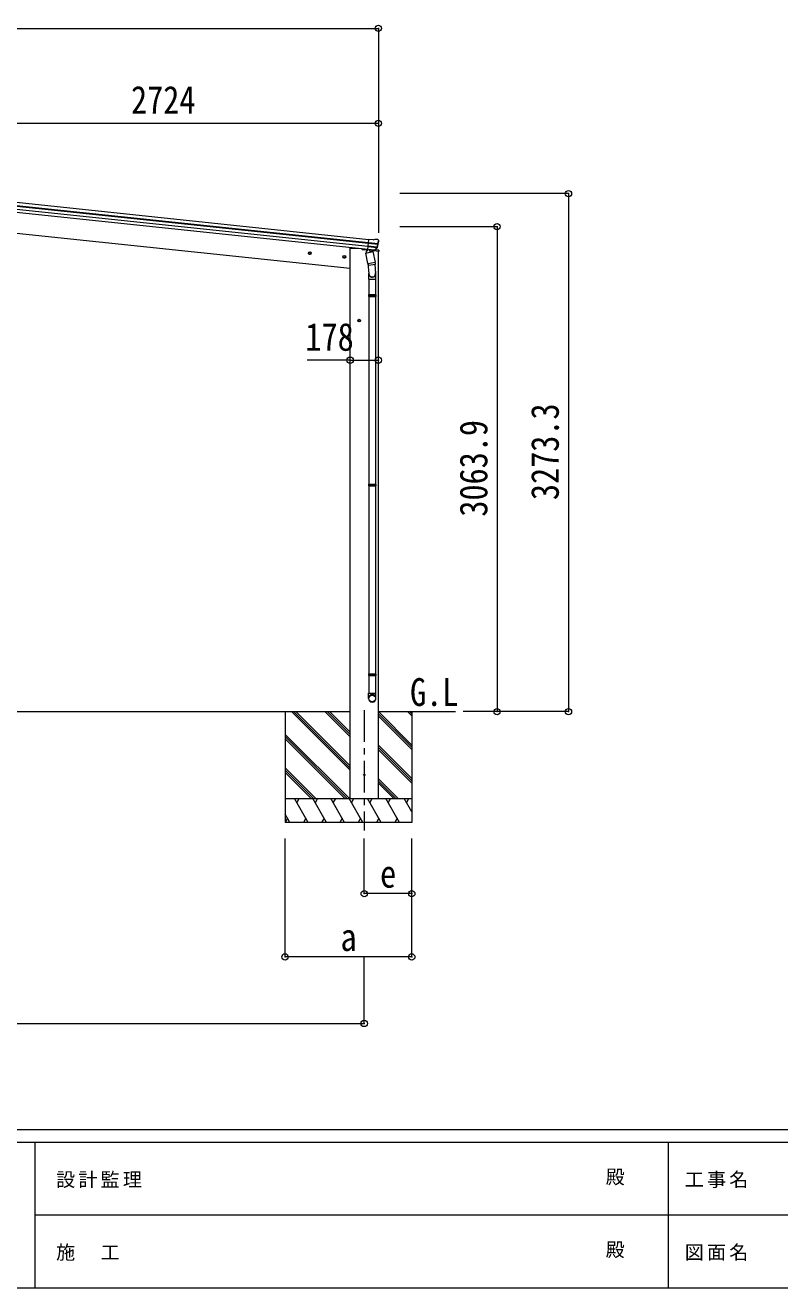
# Model space of a CAD drawing. Units: millimetres at full size, sheet at 1:40. Extents: x -11243 to 11243, y -7760 to 7760.
# Drawn here: x -4658 to 107, y -7760 to 218 of the extents above; entities that cross this region are included whole.
import ezdxf
from ezdxf.enums import TextEntityAlignment as Align

# ---------------------------------------------------------------- set-up
doc = ezdxf.new("R2010")
doc.units = ezdxf.units.MM
doc.header["$LTSCALE"] = 40
doc.header["$PDMODE"] = 32
doc.header["$PDSIZE"] = 40
doc.linetypes.add('CHAIN1', pattern=[8, 5, -1, 1, -1])
for name, color, linetype, lineweight in [('0-0_0', 7, 'Continuous', 9), ('0-1_本体', 5, 'CHAIN1', 9), ('0-3_ELV2', 4, 'Continuous', 9), ('0-6_OTH_LINE', 6, 'Continuous', 9), ('0-9_OUTLINE', 7, 'Continuous', 9), ('8-0', 6, 'Continuous', 9), ('F-0_240', 7, 'Continuous', 9)]:
    doc.layers.add(name, color=color, linetype=linetype, lineweight=lineweight)
doc.layers.add('0-7_SHAPE', color=7, linetype='Continuous')
doc.styles.add('ＭＳ ゴシック', font='')
doc.styles.get('ＭＳ ゴシック').set_extended_font_data('MS Gothic')

msp = doc.modelspace()

# ---------------------------------------------------------------- linework, layer by layer
at = {"layer": '0-0_0'}
for p, q in [((-7715, -4119.47), (-2606.5, -4119.47)), ((-3017.5, -4119.47), (-3017.5, -4819.47)), ((-2606.5, -4490.48), (-2977.51, -4119.47)), ((-2606.5, -4476.34), (-2963.37, -4119.47)), ((-2606.5, -4462.2), (-2949.23, -4119.47)), ((-2606.5, -4278.35), (-2765.38, -4119.47)), ((-2606.5, -4264.21), (-2751.24, -4119.47)), ((-2606.5, -4250.07), (-2737.1, -4119.47)), ((-2428.5, -4119.47), (-1941.78, -4119.47)), ((-2217.5, -4330.7), (-2428.5, -4119.7)), ((-2217.5, -4344.84), (-2428.5, -4133.84)), ((-2217.5, -4358.98), (-2428.5, -4147.98)), ((-2217.5, -4146.85), (-2244.88, -4119.47)), ((-2217.5, -4132.71), (-2230.74, -4119.47)), ((-2217.5, -4119.47), (-2217.5, -4819.47)), ((-2611.36, -4669.47), (-3017.5, -4263.33)), ((-2625.5, -4669.47), (-3017.5, -4277.47)), ((-2639.64, -4669.47), (-3017.5, -4291.62)), ((-2217.5, -4542.83), (-2428.5, -4331.83)), ((-2217.5, -4556.97), (-2428.5, -4345.97)), ((-2217.5, -4571.11), (-2428.5, -4360.12)), ((-2823.49, -4669.47), (-3017.5, -4475.46)), ((-2837.63, -4669.47), (-3017.5, -4489.61)), ((-2851.77, -4669.47), (-3017.5, -4503.75)), ((-2302.99, -4669.47), (-2428.5, -4543.96)), ((-2317.13, -4669.47), (-2428.5, -4558.11)), ((-2331.27, -4669.47), (-2428.5, -4572.25)), ((-3017.5, -4669.47), (-2217.5, -4669.47)), ((-2872.12, -4819.47), (-2958.72, -4669.47)), ((-2943.72, -4695.45), (-2928.72, -4669.47)), ((-2756.65, -4819.47), (-2843.25, -4669.47)), ((-2813.25, -4669.47), (-2828.25, -4695.45)), ((-2641.18, -4819.47), (-2727.78, -4669.47)), ((-2712.78, -4695.45), (-2697.78, -4669.47)), ((-2525.71, -4819.47), (-2612.31, -4669.47)), ((-2597.31, -4695.45), (-2582.31, -4669.47)), ((-2410.23, -4819.47), (-2496.84, -4669.47)), ((-2481.84, -4695.45), (-2466.84, -4669.47)), ((-2294.77, -4819.47), (-2381.37, -4669.47)), ((-2366.37, -4695.45), (-2351.36, -4669.47)), ((-2217.5, -4753.3), (-2265.9, -4669.47)), ((-2250.9, -4695.45), (-2235.9, -4669.47)), ((-2987.59, -4819.47), (-3017.5, -4767.66)), ((-3002.58, -4793.49), (-3017.5, -4819.32)), ((-2217.5, -4819.47), (-3017.5, -4819.47)), ((-2887.11, -4793.49), (-2902.11, -4819.47)), ((-2771.64, -4793.49), (-2786.64, -4819.47)), ((-2656.17, -4793.49), (-2671.17, -4819.47)), ((-2540.7, -4793.49), (-2555.7, -4819.47)), ((-2425.23, -4793.49), (-2440.23, -4819.47)), ((-2309.76, -4793.49), (-2324.76, -4819.47))]:
    msp.add_line(p, q, dxfattribs=at)
at = {"layer": '0-1_本体'}
msp.add_line((-2517.5, -4110.48), (-2517.5, -4869.69), dxfattribs=at)
at = {"layer": '0-3_ELV2'}
for p, q in [((-2488.41, -1137.47), (-5090.16, -864.01)), ((-5096.43, -923.68), (-2494.68, -1197.14)), ((-2492.92, -1180.4), (-5094.67, -906.94)), ((-2490.82, -1160.54), (-5092.58, -887.08)), ((-2490.39, -1156.36), (-5092.14, -882.91)), ((-5117, -1053.24), (-2606.5, -1317.11)), ((-2606.5, -4669.47), (-2606.5, -1190.47)), ((-2606.5, -1190.47), (-2564, -1190.47)), ((-2564, -1190.47), (-2533.14, -1193.71)), ((-2533.23, -1193.09), (-2532.8, -1196.31)), ((-2494.98, -1200.03), (-2488.2, -1135.48)), ((-2438, -1188.61), (-2493.17, -1182.81)), ((-2435.67, -1184.34), (-2492.7, -1178.34)), ((-2431.37, -1168.12), (-2490.97, -1161.86)), ((-2490.36, -1156.01), (-2430.62, -1162.28)), ((-2461.68, -1138.26), (-2488.2, -1135.48)), ((-2449.82, -1203.05), (-2436.77, -1187.11)), ((-2448.88, -1203.68), (-2435.18, -1187.93)), ((-2434.1, -1135.13), (-2434.11, -1135.13)), ((-2430.74, -1136.95), (-2430.75, -1136.95)), ((-2430.74, -1136.95), (-2427.25, -1141.27)), ((-2427.25, -1141.27), (-2426.55, -1142.13)), ((-2425.96, -1146.04), (-2425.88, -1144.17)), ((-2868.87, -1225.93), (-2868.08, -1218.47)), ((-2862.79, -1230.35), (-2868.87, -1225.93)), ((-2868.08, -1218.47), (-2861.22, -1215.42)), ((-2861.22, -1215.42), (-2855.15, -1219.83)), ((-2650.07, -1248.93), (-2649.29, -1241.47)), ((-2644, -1253.34), (-2650.07, -1248.93)), ((-2649.29, -1241.47), (-2642.43, -1238.41)), ((-2642.43, -1238.41), (-2636.36, -1242.83)), ((-2499.1, -1203.71), (-2528.37, -1200.63)), ((-2494.98, -1200.03), (-2485.04, -1201.07)), ((-2451.58, -1204.36), (-2494.96, -1199.8)), ((-2491.44, -1200.49), (-2493, -1200.33)), ((-2453.9, -1204.44), (-2491.44, -1200.49)), ((-2485.04, -1201.07), (-2484.78, -1201.19)), ((-2484.78, -1201.19), (-2459.45, -1203.86)), ((-2459.45, -1203.86), (-2459.18, -1203.79)), ((-2459.18, -1203.79), (-2451.49, -1204.6)), ((-2425.35, -1211.46), (-2459.08, -1207.92)), ((-2452.33, -1204.6), (-2453.9, -1204.44)), ((-2445.76, -1200.27), (-2428.91, -1202.04)), ((-2428.5, -4669.47), (-2428.5, -1211.13)), ((-2426.25, -1204.63), (-2425.35, -1211.46)), ((-2556.5, -1645.27), (-2550, -1641.52)), ((-2550, -1641.52), (-2543.5, -1645.27)), ((-2543.5, -1652.77), (-2550, -1656.53)), ((-2543.5, -1645.27), (-2543.5, -1652.77))]:
    msp.add_line(p, q, dxfattribs=at)
for points in [[(-2461.68, -1138.26), (-2448.88, -1133.86), (-2448.88, -1133.86)], [(-2447.59, -1133.71), (-2447.59, -1133.71), (-2434.11, -1135.13)], [(-2855.15, -1219.83), (-2855.94, -1227.29), (-2862.79, -1230.35)], [(-2636.36, -1242.83), (-2637.14, -1250.29), (-2644, -1253.34)], [(-2550, -1656.53), (-2556.5, -1652.77), (-2556.5, -1645.27)]]:
    msp.add_lwpolyline(points, dxfattribs=at)
for centre, radius in [((-2862.01, -1222.88), 8.5), ((-2862.01, -1222.88), 7.7), ((-2862.01, -1222.88), 6.5), ((-2643.21, -1245.88), 8.5), ((-2643.21, -1245.88), 7.7), ((-2643.21, -1245.88), 6.5), ((-2550, -1649.02), 8.5), ((-2550, -1649.02), 7.7), ((-2550, -1649.02), 6.5), ((-2517.5, -4519.47), 4.5)]:
    msp.add_circle(centre, radius, dxfattribs=at)
for centre, radius, start, end in [((-2527.84, -1195.66), 5, 187.5, 264), ((-2447.9, -1136.7), 3, 84.02369, 108.97631), ((-2439.09, -1185.21), 3, 320.69111, 342.20009), ((-2626.85, -1124.93), 200.2, 342.20009, 347.53883), ((-2437.45, -1185.96), 3, 319, 342.13916), ((-2626.85, -1124.93), 202, 342.13916, 354), ((-2434.63, -1140.1), 5, 39.04426, 83.95574), ((-2431.46, -1169.47), 1.35, 83.1605, 85.91927), ((-2428.59, -1168.49), 2.74, 167.02151, 172.43412), ((-2385.9, -1169.63), 45.32, 170.67122, 173.64518), ((-2619.79, -1126.97), 192.44, 349.4271, 354.57578), ((-2492.95, -1199.83), 0.5, 228.73754, 264), ((-2452.28, -1204.11), 0.5, 264, 299.26246), ((-2451.14, -1201.72), 2.99, 273.2717, 319.00739), ((-2429.23, -1205.02), 3, 7.5, 84)]:
    msp.add_arc(centre, radius, start, end, dxfattribs=at)
for centre, major_axis, ratio, start_param, end_param in [((-2629.16, -1146.87), (20.92, 199.05), 0.994373, 1.5554317, 1.5718064), ((-2629.16, -1146.87), (20.92, 199.05), 0.994373, 4.7113789, 4.7277536), ((-2428.09, -1145.18), (0.38, 5.97), 0.020485, 0.671432, 1.5691306), ((-2432.43, -1139.64), (5.48, -2.51), 0.24881, 0.460585, 0.4641038), ((-2428.88, -1144.02), (-1.9, 2.34), 0.995767, 3.9859716, 4.712389), ((-2451.27, -1201.38), (0.51, 2.96), 0.642905, 3.2459383, 4.203928), ((-2451.18, -1201.61), (1.1, -2.8), 0.997631, 5.8041905, 5.8929484), ((-2451.23, -1201.49), (3.02, -2.79), 0.650902, 5.2561448, 5.3289554), ((-2448.84, -1201.64), (1.71, 2.84), 0.040856, 2.1135035, 2.1416249)]:
    msp.add_ellipse(centre, major_axis=major_axis, ratio=ratio, start_param=start_param, end_param=end_param, dxfattribs=at)
at = {"layer": '0-6_OTH_LINE'}
for p, q in [((-7893, 197.58), (-2428.5, 197.58)), ((-2428.5, 197.58), (-2428.5, -1093.49)), ((-2428.5, -402.42), (-5152.75, -402.42)), ((-1227.92, -846.17), (-2292.88, -846.17)), ((-1227.92, -846.17), (-1227.92, -4119.47)), ((-1678.92, -1055.57), (-2292.88, -1055.57)), ((-1678.92, -1055.57), (-1678.92, -4119.47)), ((-2606.5, -1899.02), (-2428.5, -1899.02)), ((-1678.92, -4119.47), (-1891.78, -4119.47)), ((-1227.92, -4119.47), (-1891.78, -4119.47)), ((-3017.5, -5669.47), (-3017.5, -4920.47)), ((-2517.5, -5269.47), (-2517.5, -4920.47)), ((-2217.5, -5269.47), (-2217.5, -4920.47)), ((-2217.5, -5669.47), (-2217.5, -4920.47)), ((-2217.5, -5269.47), (-2517.5, -5269.47)), ((-2217.5, -5669.47), (-3017.5, -5669.47))]:
    msp.add_line(p, q, dxfattribs=at)
at = {"layer": '0-6_OTH_LINE', "lineweight": 18}
msp.add_line((-2606.5, -1899.02), (-2878.54, -1899.02), dxfattribs=at)
at = {"layer": '0-6_OTH_LINE'}
for p in [(-2428.5, 197.58), (-2428.5, -402.42), (-1227.92, -846.17), (-1678.92, -1055.57), (-2606.5, -1899.02), (-2428.5, -1899.02), (-1678.92, -4119.47), (-1227.92, -4119.47), (-2517.5, -5269.47), (-2217.5, -5269.47), (-3017.5, -5669.47), (-2217.5, -5669.47)]:
    msp.add_point(p, dxfattribs=at)
at = {"layer": '0-9_OUTLINE'}
for p, q in [((-2507.2, -1222.1), (-2462.31, -1212.97)), ((-2493.84, -1287.75), (-2507.2, -1222.1)), ((-2495.74, -1198.64), (-2506.94, -1215.56)), ((-2506.94, -1215.56), (-2505.68, -1221.79)), ((-2494.82, -1198.45), (-2495.74, -1198.64)), ((-2452.33, -1204.6), (-2493, -1200.33)), ((-2485.3, -1201.53), (-2482.38, -1215.87)), ((-2456.15, -1206.76), (-2480.91, -1216.51)), ((-2464.49, -1210.05), (-2463.83, -1213.28)), ((-2462.31, -1212.97), (-2448.96, -1278.62)), ((-2455.69, -1204.91), (-2455.54, -1205.63)), ((-2494.27, -1285.61), (-2487.62, -1353.36)), ((-2493.84, -1287.75), (-2448.96, -1278.62)), ((-2493.82, -1287.75), (-2491.29, -1300.22)), ((-2489.66, -1352.14), (-2489.66, -1386.79)), ((-2448.03, -1293.23), (-2488.99, -1301.56)), ((-2451.37, -1293.91), (-2445.81, -1349.63)), ((-2446.48, -1290.87), (-2448.97, -1278.63)), ((-2446.69, -1292.27), (-2446.69, -1292.27)), ((-2443.66, -1386.79), (-2443.66, -1352.44)), ((-2489.66, -1386.79), (-2443.66, -1386.79)), ((-2487.66, -1386.79), (-2487.66, -1483.54)), ((-2445.66, -1386.79), (-2445.66, -1483.54)), ((-2489.66, -1485.54), (-2488.66, -1483.54)), ((-2489.66, -1485.54), (-2443.66, -1485.54)), ((-2489.66, -1485.54), (-2489.66, -1493.54)), ((-2489.66, -1493.54), (-2443.66, -1493.54)), ((-2489.66, -1493.54), (-2488.66, -1495.54)), ((-2488.66, -1483.54), (-2444.66, -1483.54)), ((-2488.66, -1495.54), (-2444.66, -1495.54)), ((-2487.66, -1495.54), (-2487.66, -2681.73)), ((-2445.66, -1495.54), (-2445.66, -2681.73)), ((-2443.66, -1485.54), (-2444.66, -1483.54)), ((-2489.66, -2683.73), (-2488.66, -2681.73)), ((-2489.66, -2683.73), (-2443.66, -2683.73)), ((-2489.66, -2683.73), (-2489.66, -2691.73)), ((-2489.66, -2691.73), (-2443.66, -2691.73)), ((-2489.66, -2691.73), (-2488.66, -2693.73)), ((-2488.66, -2681.73), (-2444.66, -2681.73)), ((-2488.66, -2693.73), (-2444.66, -2693.73)), ((-2487.66, -2693.73), (-2487.66, -3879.91)), ((-2445.66, -2693.73), (-2445.66, -3879.91)), ((-2443.66, -2683.73), (-2444.66, -2681.73)), ((-2489.66, -3881.91), (-2488.66, -3879.91)), ((-2489.66, -3881.91), (-2443.66, -3881.91)), ((-2489.66, -3881.91), (-2489.66, -3889.91)), ((-2489.66, -3889.91), (-2443.66, -3889.91)), ((-2489.66, -3889.91), (-2488.66, -3891.91)), ((-2488.66, -3879.91), (-2444.66, -3879.91)), ((-2488.66, -3891.91), (-2444.66, -3891.91)), ((-2487.66, -3891.91), (-2487.66, -4001.91)), ((-2445.66, -3891.91), (-2445.66, -4001.91)), ((-2443.66, -3881.91), (-2444.66, -3879.91)), ((-2489.66, -4036.06), (-2489.66, -4001.91)), ((-2489.66, -4001.91), (-2443.66, -4001.91)), ((-2443.66, -4036.06), (-2443.66, -4001.91))]:
    msp.add_line(p, q, dxfattribs=at)
for points in [[(-2443.66, -1485.54), (-2443.66, -1493.54), (-2444.66, -1495.54)], [(-2443.66, -2683.73), (-2443.66, -2691.73), (-2444.66, -2693.73)], [(-2443.66, -3881.91), (-2443.66, -3889.91), (-2444.66, -3891.91)]]:
    msp.add_lwpolyline(points, dxfattribs=at)
for centre, radius, start, end in [((-2492.95, -1199.83), 0.5, 228.73754, 264), ((-2485.88, -1201.68), 0.604, 15.29405, 86.90158), ((-2481.38, -1215.6), 1.03, 195.53431, 297.46103), ((-2456.52, -1205.83), 1, 291.5, 11.5), ((-2455.2, -1204.81), 0.5, 84, 191.5), ((-2452.28, -1204.11), 0.5, 264, 299.26246), ((-2489.39, -1299.6), 2, 198.03157, 281.5), ((-2448.42, -1291.27), 2, 281.5, 330.09038), ((-2448.38, -1291.29), 1.95, 330.02234, 12.45983), ((-2473.66, -1352.44), 30, 0, 2.54858)]:
    msp.add_arc(centre, radius, start, end, dxfattribs=at)
for centre, major_axis, ratio, start_param, end_param in [((-2466.66, -1352.14), (-23, 0), 0.996195, 5.9588909, 9.9444346), ((-2466.66, -1352.14), (-21, 0), 0.996195, 0.0583862, 3.2616355), ((-2466.66, -4034.31), (23, 0), 0.996195, 6.2831853, 9.424778), ((-2466.66, -4036.06), (23, 0), 0.996195, 6.2831853, 9.424778), ((-2466.66, -4036.06), (0, -23.43), 0.981806, 4.712389, 7.8539816)]:
    msp.add_ellipse(centre, major_axis=major_axis, ratio=ratio, start_param=start_param, end_param=end_param, dxfattribs=at)
msp.add_ellipse((-2466.66, -4036.06), major_axis=(-21, 0), ratio=0.996195, dxfattribs=at)
at = {"layer": '8-0'}
for p, q in [((-2517.65, -6090.14), (-2517.65, -5669.47)), ((-7803.85, -6090.14), (-2517.65, -6090.14))]:
    msp.add_line(p, q, dxfattribs=at)
msp.add_point((-2517.65, -6090.14), dxfattribs=at)
at = {"layer": 'F-0_240', "color": 5}
for p, q in [((-11242.74, -6760), (10677.26, -6760)), ((-11242.74, -6840), (7121.58, -6840)), ((-4598.42, -6840), (-4598.42, -7760)), ((-598.42, -6840), (-598.42, -7760)), ((-4598.42, -7300), (3601.58, -7300)), ((-11242.74, -7760), (10677.26, -7760))]:
    msp.add_line(p, q, dxfattribs=at)

# ---------------------------------------------------------------- texts
at = {"layer": '0-6_OTH_LINE', "color": 7, "style": 'ＭＳ ゴシック', "width": 0.85}
for s, p in [('2724', (-3990.62, -394.42)), ('178', (-2889.17, -1892.25)), ('e', (-2417.5, -5284.47)), ('a', (-2667.5, -5684.47))]:
    msp.add_text(s, height=176, dxfattribs=at).set_placement(p, align=Align.BOTTOM_LEFT)
for s, p in [('3273.3', (-1235.92, -2782.82)), ('3063.9', (-1686.92, -2887.52))]:
    msp.add_text(s, height=176, rotation=90, dxfattribs=at).set_placement(p, align=Align.BOTTOM_LEFT)
at = {"layer": '0-7_SHAPE', "style": 'ＭＳ ゴシック', "width": 0.85}
msp.add_text('G.L', height=176, dxfattribs=at).set_placement((-2228.27, -4136.67), align=Align.BOTTOM_LEFT)
at = {"layer": 'F-0_240', "style": 'ＭＳ ゴシック'}
for p in [(-992.7, -7130), (-992.7, -7590)]:
    msp.add_text('殿', height=87.98, dxfattribs=at).set_placement(p, align=Align.BOTTOM_LEFT)
at = {"layer": 'F-0_240', "char_height": 87.98, "attachment_point": 7, "style": 'ＭＳ ゴシック'}
for s, insert in [('\\T1.17;設計監理', (-4463.32, -7130)), ('\\T1.17;工事名', (-492.95, -7130)), ('\\T1.17;施\u3000工', (-4463.32, -7590)), ('\\T1.17;図面名', (-492.95, -7590))]:
    msp.add_mtext(s, dxfattribs=dict(at, insert=insert))

doc.saveas('drawing.dxf')
